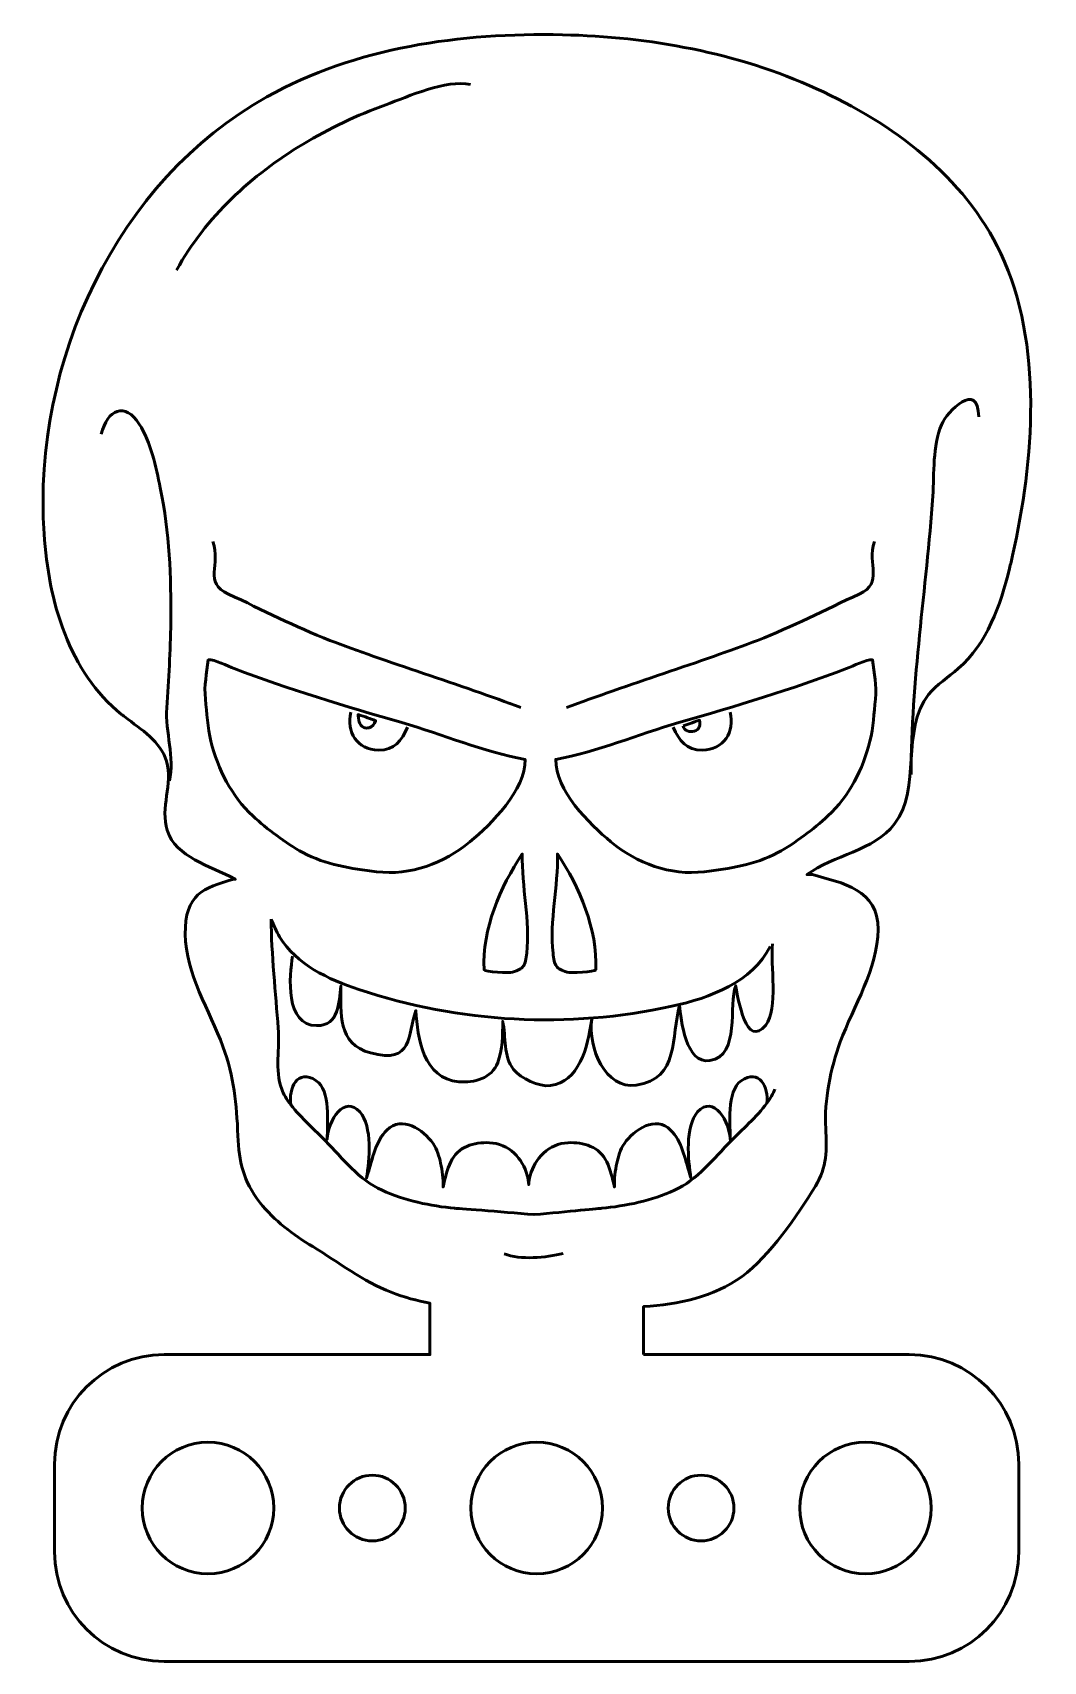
# Model space of a CAD drawing. Header units: centimetres. Extents: x -1.8 to 2.81, y -3.2 to 4.23.
import ezdxf

# ---------------------------------------------------------------- set-up
doc = ezdxf.new("R2010")
doc.units = ezdxf.units.CM
doc.header["$MEASUREMENT"] = 0
doc.layers.add('Layer 1', color=7, linetype='Continuous')

msp = doc.modelspace()

# ---------------------------------------------------------------- linework, layer by layer
at = {"layer": 'Layer 1', "lineweight": 53}
for points, knots in [([(0.98749, -1.8), (0.98749, -1.8), (0.98749, -1.58053), (0.98749, -1.58053), (0.98749, -1.58053), (1.14789, -1.57009), (1.30633, -1.53829), (1.4369, -1.44266), (1.4369, -1.44266), (1.56269, -1.35053), (1.68958, -1.16664), (1.77185, -1.03129), (1.77185, -1.03129), (1.8251, -0.9436), (1.8244, -0.86383), (1.81862, -0.76843), (1.81862, -0.76843), (1.81082, -0.63926), (1.84138, -0.49342), (1.88536, -0.37284), (1.88536, -0.37284), (1.9452, -0.20861), (2.05625, -0.0409), (2.05778, 0.14007), (2.05778, 0.14007), (2.05935, 0.32333), (1.89461, 0.35216), (1.75847, 0.3909), (1.75847, 0.3909), (1.75847, 0.3909), (1.73313, 0.3907), (1.73313, 0.3907), (1.73313, 0.3907), (1.85441, 0.48057), (2.03866, 0.49886), (2.13273, 0.62193), (2.13273, 0.62193), (2.25841, 0.78598), (2.15891, 1.0503), (2.28804, 1.21196), (2.28804, 1.21196), (2.32562, 1.25905), (2.37853, 1.29107), (2.42378, 1.33102), (2.42378, 1.33102), (2.55446, 1.44558), (2.61637, 1.61889), (2.6574, 1.78769), (2.6574, 1.78769), (2.66241, 1.80727), (2.66691, 1.82738), (2.6714, 1.84722), (2.6714, 1.84722), (2.76905, 2.28007), (2.81217, 2.81136), (2.61771, 3.2257), (2.61771, 3.2257), (2.45235, 3.57733), (2.12214, 3.82021), (1.7766, 3.97739), (1.7766, 3.97739), (1.41464, 4.14195), (1.01432, 4.21471), (0.61826, 4.22344), (0.61826, 4.22344), (0.15313, 4.2335), (-0.3255, 4.16709), (-0.73139, 3.93982), (-0.73139, 3.93982), (-1.41824, 3.55512), (-1.8003, 2.73093), (-1.74791, 1.94565), (-1.74791, 1.94565), (-1.72754, 1.63846), (-1.63466, 1.31409), (-1.39416, 1.122), (-1.39416, 1.122), (-1.38939, 1.11803), (-1.38464, 1.11433), (-1.37961, 1.11063), (-1.37961, 1.11063), (-1.30394, 1.05216), (-1.21583, 0.99843), (-1.1891, 0.90795), (-1.1891, 0.90795), (-1.15921, 0.80635), (-1.21901, 0.69363), (-1.18593, 0.59309), (-1.18593, 0.59309), (-1.14495, 0.46779), (-0.99541, 0.4349), (-0.87572, 0.36959), (-0.87572, 0.36959), (-0.87572, 0.36959), (-0.88392, 0.36952), (-0.88392, 0.36952), (-0.88392, 0.36952), (-1.02008, 0.33079), (-1.10543, 0.30195), (-1.10387, 0.1187), (-1.10387, 0.1187), (-1.10233, -0.06228), (-0.99129, -0.22999), (-0.93144, -0.39422), (-0.93144, -0.39422), (-0.88076, -0.53318), (-0.86927, -0.65534), (-0.86347, -0.80092), (-0.86347, -0.80092), (-0.85875, -0.9195), (-0.83865, -1.00798), (-0.76311, -1.10529), (-0.76311, -1.10529), (-0.69838, -1.18866), (-0.61106, -1.25278), (-0.52171, -1.30698), (-0.52171, -1.30698), (-0.40426, -1.37823), (-0.29186, -1.46584), (-0.16349, -1.51513), (-0.16349, -1.51513), (-0.10447, -1.53778), (-0.04589, -1.5541), (0.01249, -1.56574), (0.01249, -1.56574), (0.01249, -1.56574), (0.01249, -1.8), (0.01249, -1.8), (0.01249, -1.8), (0.01249, -1.8), (-1.2, -1.8), (-1.2, -1.8), (-1.2, -1.8), (-1.47614, -1.8), (-1.7, -2.02386), (-1.7, -2.3), (-1.7, -2.3), (-1.7, -2.3), (-1.7, -2.7), (-1.7, -2.7), (-1.7, -2.7), (-1.7, -2.97614), (-1.47614, -3.2), (-1.2, -3.2), (-1.2, -3.2), (-1.2, -3.2), (2.2, -3.2), (2.2, -3.2), (2.2, -3.2), (2.47614, -3.2), (2.7, -2.97614), (2.7, -2.7), (2.7, -2.7), (2.7, -2.7), (2.7, -2.3), (2.7, -2.3), (2.7, -2.3), (2.7, -2.02386), (2.47614, -1.8), (2.2, -1.8), (2.2, -1.8), (2.2, -1.8), (0.98749, -1.8), (0.98749, -1.8)], [0, 0, 0, 0, 0.0238095, 0.0238095, 0.0238095, 0.0238095, 0.047619, 0.047619, 0.047619, 0.047619, 0.0714286, 0.0714286, 0.0714286, 0.0714286, 0.0952381, 0.0952381, 0.0952381, 0.0952381, 0.1190476, 0.1190476, 0.1190476, 0.1190476, 0.1428571, 0.1428571, 0.1428571, 0.1428571, 0.1666667, 0.1666667, 0.1666667, 0.1666667, 0.1904762, 0.1904762, 0.1904762, 0.1904762, 0.2142857, 0.2142857, 0.2142857, 0.2142857, 0.2380952, 0.2380952, 0.2380952, 0.2380952, 0.2619048, 0.2619048, 0.2619048, 0.2619048, 0.2857143, 0.2857143, 0.2857143, 0.2857143, 0.3095238, 0.3095238, 0.3095238, 0.3095238, 0.3333333, 0.3333333, 0.3333333, 0.3333333, 0.3571429, 0.3571429, 0.3571429, 0.3571429, 0.3809524, 0.3809524, 0.3809524, 0.3809524, 0.4047619, 0.4047619, 0.4047619, 0.4047619, 0.4285714, 0.4285714, 0.4285714, 0.4285714, 0.452381, 0.452381, 0.452381, 0.452381, 0.4761905, 0.4761905, 0.4761905, 0.4761905, 0.5, 0.5, 0.5, 0.5, 0.5238095, 0.5238095, 0.5238095, 0.5238095, 0.547619, 0.547619, 0.547619, 0.547619, 0.5714286, 0.5714286, 0.5714286, 0.5714286, 0.5952381, 0.5952381, 0.5952381, 0.5952381, 0.6190476, 0.6190476, 0.6190476, 0.6190476, 0.6428571, 0.6428571, 0.6428571, 0.6428571, 0.6666667, 0.6666667, 0.6666667, 0.6666667, 0.6904762, 0.6904762, 0.6904762, 0.6904762, 0.7142857, 0.7142857, 0.7142857, 0.7142857, 0.7380952, 0.7380952, 0.7380952, 0.7380952, 0.7619048, 0.7619048, 0.7619048, 0.7619048, 0.7857143, 0.7857143, 0.7857143, 0.7857143, 0.8095238, 0.8095238, 0.8095238, 0.8095238, 0.8333333, 0.8333333, 0.8333333, 0.8333333, 0.8571429, 0.8571429, 0.8571429, 0.8571429, 0.8809524, 0.8809524, 0.8809524, 0.8809524, 0.9047619, 0.9047619, 0.9047619, 0.9047619, 0.9285714, 0.9285714, 0.9285714, 0.9285714, 0.952381, 0.952381, 0.952381, 0.952381, 1, 1, 1, 1]), ([(-1.3, -2.5), (-1.3, -2.33432), (-1.16568, -2.2), (-1, -2.2), (-1, -2.2), (-0.83432, -2.2), (-0.7, -2.33432), (-0.7, -2.5), (-0.7, -2.5), (-0.7, -2.66568), (-0.83432, -2.8), (-1, -2.8), (-1, -2.8), (-1.16568, -2.8), (-1.3, -2.66568), (-1.3, -2.5)], [0, 0, 0, 0, 0.2, 0.2, 0.2, 0.2, 0.4, 0.4, 0.4, 0.4, 0.6, 0.6, 0.6, 0.6, 1, 1, 1, 1]), ([(0.2, -2.5), (0.2, -2.33432), (0.33432, -2.2), (0.5, -2.2), (0.5, -2.2), (0.66568, -2.2), (0.8, -2.33432), (0.8, -2.5), (0.8, -2.5), (0.8, -2.66568), (0.66568, -2.8), (0.5, -2.8), (0.5, -2.8), (0.33432, -2.8), (0.2, -2.66568), (0.2, -2.5)], [0, 0, 0, 0, 0.2, 0.2, 0.2, 0.2, 0.4, 0.4, 0.4, 0.4, 0.6, 0.6, 0.6, 0.6, 1, 1, 1, 1]), ([(1.7, -2.5), (1.7, -2.33432), (1.83432, -2.2), (2, -2.2), (2, -2.2), (2.16568, -2.2), (2.3, -2.33432), (2.3, -2.5), (2.3, -2.5), (2.3, -2.66568), (2.16568, -2.8), (2, -2.8), (2, -2.8), (1.83432, -2.8), (1.7, -2.66568), (1.7, -2.5)], [0, 0, 0, 0, 0.2, 0.2, 0.2, 0.2, 0.4, 0.4, 0.4, 0.4, 0.6, 0.6, 0.6, 0.6, 1, 1, 1, 1]), ([(-0.4, -2.5), (-0.4, -2.41716), (-0.33284, -2.35), (-0.25, -2.35), (-0.25, -2.35), (-0.16716, -2.35), (-0.1, -2.41716), (-0.1, -2.5), (-0.1, -2.5), (-0.1, -2.58284), (-0.16716, -2.65), (-0.25, -2.65), (-0.25, -2.65), (-0.33284, -2.65), (-0.4, -2.58284), (-0.4, -2.5)], [0, 0, 0, 0, 0.2, 0.2, 0.2, 0.2, 0.4, 0.4, 0.4, 0.4, 0.6, 0.6, 0.6, 0.6, 1, 1, 1, 1]), ([(1.1, -2.5), (1.1, -2.41716), (1.16716, -2.35), (1.25, -2.35), (1.25, -2.35), (1.33284, -2.35), (1.4, -2.41716), (1.4, -2.5), (1.4, -2.5), (1.4, -2.58284), (1.33284, -2.65), (1.25, -2.65), (1.25, -2.65), (1.16716, -2.65), (1.1, -2.58284), (1.1, -2.5)], [0, 0, 0, 0, 0.2, 0.2, 0.2, 0.2, 0.4, 0.4, 0.4, 0.4, 0.6, 0.6, 0.6, 0.6, 1, 1, 1, 1])]:
    msp.add_open_spline(points, degree=3, knots=knots, dxfattribs=at)
at = {"layer": 'Layer 1', "color": 5, "lineweight": 53}
for points, knots in [([(-1.14306, 3.14985), (-1.01009, 3.39164), (-0.80007, 3.58335), (-0.56562, 3.7248), (-0.56562, 3.7248), (-0.44626, 3.79682), (-0.31945, 3.85645), (-0.18852, 3.9041), (-0.18852, 3.9041), (-0.08448, 3.94197), (0.08571, 4.02063), (0.19749, 3.99652)], [0, 0, 0, 0, 0.25, 0.25, 0.25, 0.25, 0.5, 0.5, 0.5, 0.5, 1, 1, 1, 1]), ([(2.20831, 0.84798), (2.20826, 1.27096), (2.27838, 1.69734), (2.30727, 2.11816), (2.30727, 2.11816), (2.31443, 2.2227), (2.3058, 2.34591), (2.34657, 2.44386), (2.34657, 2.44386), (2.37143, 2.50353), (2.51584, 2.64977), (2.517, 2.47959)], [0, 0, 0, 0, 0.25, 0.25, 0.25, 0.25, 0.5, 0.5, 0.5, 0.5, 1, 1, 1, 1]), ([(-1.17614, 0.81931), (-1.15096, 0.9238), (-1.19514, 1.04241), (-1.18805, 1.15172), (-1.18805, 1.15172), (-1.17957, 1.28228), (-1.17078, 1.41106), (-1.16958, 1.54203), (-1.16958, 1.54203), (-1.16768, 1.75461), (-1.1752, 1.94777), (-1.21765, 2.15613), (-1.21765, 2.15613), (-1.23703, 2.25121), (-1.26086, 2.36346), (-1.31343, 2.44685), (-1.31343, 2.44685), (-1.37752, 2.54853), (-1.45869, 2.51529), (-1.48703, 2.4002)], [0, 0, 0, 0, 0.1666667, 0.1666667, 0.1666667, 0.1666667, 0.3333333, 0.3333333, 0.3333333, 0.3333333, 0.5, 0.5, 0.5, 0.5, 0.6666667, 0.6666667, 0.6666667, 0.6666667, 1, 1, 1, 1]), ([(-0.9777, 1.91072), (-0.93963, 1.8041), (-1.02306, 1.72482), (-0.9068, 1.67109), (-0.9068, 1.67109), (-0.75247, 1.5997), (-0.60198, 1.52103), (-0.44374, 1.45982), (-0.44374, 1.45982), (-0.20322, 1.36682), (0.16566, 1.25249), (0.42787, 1.15286)], [0, 0, 0, 0, 0.25, 0.25, 0.25, 0.25, 0.5, 0.5, 0.5, 0.5, 1, 1, 1, 1]), ([(2.04181, 1.91072), (2.00375, 1.8041), (2.08716, 1.72482), (1.97091, 1.67109), (1.97091, 1.67109), (1.81658, 1.5997), (1.66607, 1.52103), (1.50786, 1.45982), (1.50786, 1.45982), (1.26734, 1.36682), (0.89844, 1.25249), (0.63624, 1.15286)], [0, 0, 0, 0, 0.25, 0.25, 0.25, 0.25, 0.5, 0.5, 0.5, 0.5, 1, 1, 1, 1]), ([(-0.11476, 1.08426), (0.07038, 1.03023), (0.25735, 0.95102), (0.4468, 0.91632), (0.4468, 0.91632), (0.45026, 0.77708), (0.29316, 0.62154), (0.19526, 0.54061), (0.19526, 0.54061), (0.07617, 0.44215), (-0.07522, 0.38472), (-0.23079, 0.40389), (-0.23079, 0.40389), (-0.34704, 0.4182), (-0.462, 0.43457), (-0.56694, 0.49167), (-0.56694, 0.49167), (-0.6462, 0.53481), (-0.73024, 0.59776), (-0.79542, 0.65864), (-0.79542, 0.65864), (-0.89256, 0.74934), (-0.95508, 0.87104), (-0.98658, 0.9992), (-0.98658, 0.9992), (-1.00236, 1.06334), (-1.00533, 1.12667), (-1.01193, 1.19191), (-1.01193, 1.19191), (-1.01841, 1.25608), (-1.0059, 1.30714), (-0.999, 1.37071), (-0.999, 1.37071), (-0.96984, 1.37352), (-0.90887, 1.3422), (-0.8798, 1.33102), (-0.8798, 1.33102), (-0.63069, 1.23516), (-0.37217, 1.15934), (-0.11476, 1.08426)], [0, 0, 0, 0, 0.0909091, 0.0909091, 0.0909091, 0.0909091, 0.1818182, 0.1818182, 0.1818182, 0.1818182, 0.2727273, 0.2727273, 0.2727273, 0.2727273, 0.3636364, 0.3636364, 0.3636364, 0.3636364, 0.4545455, 0.4545455, 0.4545455, 0.4545455, 0.5454545, 0.5454545, 0.5454545, 0.5454545, 0.6363636, 0.6363636, 0.6363636, 0.6363636, 0.7272727, 0.7272727, 0.7272727, 0.7272727, 0.8181818, 0.8181818, 0.8181818, 0.8181818, 1, 1, 1, 1]), ([(1.1485, 1.08426), (0.96335, 1.03023), (0.7764, 0.95102), (0.58695, 0.91632), (0.58695, 0.91632), (0.58348, 0.77709), (0.74058, 0.62156), (0.83849, 0.54061), (0.83849, 0.54061), (0.95758, 0.44217), (1.10897, 0.38474), (1.26454, 0.40389), (1.26454, 0.40389), (1.38079, 0.4182), (1.49574, 0.43457), (1.6007, 0.49167), (1.6007, 0.49167), (1.67994, 0.53481), (1.764, 0.59776), (1.82919, 0.65864), (1.82919, 0.65864), (1.92631, 0.74935), (1.98882, 0.87105), (2.02034, 0.9992), (2.02034, 0.9992), (2.0361, 1.06334), (2.0391, 1.12667), (2.04568, 1.19191), (2.04568, 1.19191), (2.05215, 1.25608), (2.03967, 1.30714), (2.03277, 1.37071), (2.03277, 1.37071), (2.00359, 1.37352), (1.94262, 1.34221), (1.91355, 1.33102), (1.91355, 1.33102), (1.66444, 1.23516), (1.40591, 1.15934), (1.1485, 1.08426)], [0, 0, 0, 0, 0.0909091, 0.0909091, 0.0909091, 0.0909091, 0.1818182, 0.1818182, 0.1818182, 0.1818182, 0.2727273, 0.2727273, 0.2727273, 0.2727273, 0.3636364, 0.3636364, 0.3636364, 0.3636364, 0.4545455, 0.4545455, 0.4545455, 0.4545455, 0.5454545, 0.5454545, 0.5454545, 0.5454545, 0.6363636, 0.6363636, 0.6363636, 0.6363636, 0.7272727, 0.7272727, 0.7272727, 0.7272727, 0.8181818, 0.8181818, 0.8181818, 0.8181818, 1, 1, 1, 1]), ([(-0.08932, 1.06309), (-0.1169, 1.00209), (-0.14922, 0.95799), (-0.22185, 0.95886), (-0.22185, 0.95886), (-0.31956, 0.96), (-0.37089, 1.04156), (-0.34836, 1.13271)], [0, 0, 0, 0, 0.3333333, 0.3333333, 0.3333333, 0.3333333, 1, 1, 1, 1]), ([(-0.26515, 1.06101), (-0.27277, 1.05885), (-0.2811, 1.05909), (-0.28938, 1.06248), (-0.28938, 1.06248), (-0.30024, 1.06695), (-0.3065, 1.07725), (-0.31044, 1.08782), (-0.31044, 1.08782), (-0.3114, 1.09038), (-0.31698, 1.12145), (-0.31527, 1.12097), (-0.31527, 1.12097), (-0.27912, 1.11095), (-0.26217, 1.10234), (-0.23493, 1.0928), (-0.23493, 1.0928), (-0.23919, 1.07737), (-0.25094, 1.06503), (-0.26515, 1.06101)], [0, 0, 0, 0, 0.1666667, 0.1666667, 0.1666667, 0.1666667, 0.3333333, 0.3333333, 0.3333333, 0.3333333, 0.5, 0.5, 0.5, 0.5, 0.6666667, 0.6666667, 0.6666667, 0.6666667, 1, 1, 1, 1]), ([(1.12305, 1.06309), (1.15065, 1.0021), (1.18297, 0.958), (1.2556, 0.95886), (1.2556, 0.95886), (1.3533, 0.96), (1.40464, 1.04157), (1.3821, 1.13271)], [0, 0, 0, 0, 0.3333333, 0.3333333, 0.3333333, 0.3333333, 1, 1, 1, 1]), ([(1.1677, 1.06998), (1.1715, 1.04685), (1.2001, 1.03938), (1.21894, 1.04524), (1.21894, 1.04524), (1.24289, 1.05264), (1.24752, 1.07233), (1.24297, 1.0954), (1.24297, 1.0954), (1.23284, 1.0941), (1.20426, 1.08225), (1.20426, 1.08225), (1.20426, 1.08225), (1.20426, 1.08225), (1.1677, 1.06998), (1.1677, 1.06998)], [0, 0, 0, 0, 0.2, 0.2, 0.2, 0.2, 0.4, 0.4, 0.4, 0.4, 0.6, 0.6, 0.6, 0.6, 1, 1, 1, 1]), ([(0.43887, -0.02725), (0.44872, -0.01365), (0.45137, 0.00495), (0.45443, 0.03243), (0.45443, 0.03243), (0.47073, 0.17793), (0.43072, 0.33789), (0.43411, 0.48556), (0.43411, 0.48556), (0.33302, 0.33417), (0.25059, 0.14116), (0.25978, -0.0432), (0.25978, -0.0432), (0.26034, -0.05429), (0.3776, -0.05787), (0.38995, -0.05451), (0.38995, -0.05451), (0.4156, -0.04755), (0.43009, -0.03939), (0.43887, -0.02725)], [0, 0, 0, 0, 0.1666667, 0.1666667, 0.1666667, 0.1666667, 0.3333333, 0.3333333, 0.3333333, 0.3333333, 0.5, 0.5, 0.5, 0.5, 0.6666667, 0.6666667, 0.6666667, 0.6666667, 1, 1, 1, 1]), ([(0.59001, -0.02725), (0.58017, -0.01365), (0.57753, 0.00495), (0.57447, 0.03243), (0.57447, 0.03243), (0.55816, 0.17793), (0.59817, 0.33789), (0.59478, 0.48556), (0.59478, 0.48556), (0.69588, 0.33417), (0.7783, 0.14116), (0.76911, -0.0432), (0.76911, -0.0432), (0.76856, -0.05429), (0.6513, -0.05787), (0.63894, -0.05451), (0.63894, -0.05451), (0.6133, -0.04755), (0.5988, -0.03939), (0.59001, -0.02725)], [0, 0, 0, 0, 0.1666667, 0.1666667, 0.1666667, 0.1666667, 0.3333333, 0.3333333, 0.3333333, 0.3333333, 0.5, 0.5, 0.5, 0.5, 0.6666667, 0.6666667, 0.6666667, 0.6666667, 1, 1, 1, 1]), ([(1.58661, -0.58827), (1.57923, -0.60891), (1.56626, -0.6306), (1.55037, -0.65203), (1.55037, -0.65203), (1.55859, -0.57927), (1.51626, -0.49329), (1.43316, -0.54963), (1.43316, -0.54963), (1.36545, -0.59568), (1.38342, -0.75681), (1.38369, -0.82639), (1.38369, -0.82639), (1.38342, -0.73563), (1.30591, -0.61101), (1.23421, -0.69251), (1.23421, -0.69251), (1.1768, -0.75813), (1.18948, -0.91397), (1.20403, -0.99334), (1.20403, -0.99334), (1.20165, -0.98673), (1.19954, -0.98011), (1.19742, -0.97324), (1.19742, -0.97324), (1.1768, -0.90629), (1.16223, -0.82639), (1.11117, -0.77506), (1.11117, -0.77506), (1.04316, -0.7068), (0.94449, -0.77241), (0.90004, -0.83697), (0.90004, -0.83697), (0.88072, -0.86449), (0.87304, -0.89412), (0.86562, -0.92613), (0.86562, -0.92613), (0.85795, -0.95895), (0.8532, -0.99784), (0.85452, -1.03541), (0.85452, -1.03541), (0.84607, -0.9944), (0.83601, -0.95603), (0.8196, -0.92032), (0.8196, -0.92032), (0.78786, -0.85126), (0.71351, -0.82956), (0.64287, -0.83274), (0.64287, -0.83274), (0.60079, -0.8346), (0.56111, -0.85206), (0.53068, -0.88064), (0.53068, -0.88064), (0.50132, -0.90841), (0.48147, -0.94333), (0.47036, -0.98196), (0.47036, -0.98196), (0.46638, -0.99625), (0.46428, -1.01001), (0.46347, -1.02377), (0.46347, -1.02377), (0.46242, -1.00869), (0.46057, -0.9944), (0.45686, -0.98196), (0.45686, -0.98196), (0.44601, -0.94333), (0.42591, -0.90841), (0.3968, -0.88064), (0.3968, -0.88064), (0.36638, -0.85206), (0.32642, -0.8346), (0.28462, -0.83274), (0.28462, -0.83274), (0.21397, -0.82956), (0.13936, -0.85126), (0.10762, -0.92032), (0.10762, -0.92032), (0.09121, -0.95603), (0.08116, -0.9944), (0.07269, -1.03541), (0.07269, -1.03541), (0.07401, -0.99758), (0.06925, -0.95895), (0.06158, -0.92613), (0.06158, -0.92613), (0.05417, -0.89412), (0.0465, -0.86449), (0.02745, -0.83697), (0.02745, -0.83697), (-0.01727, -0.77241), (-0.1157, -0.7068), (-0.18369, -0.77506), (-0.18369, -0.77506), (-0.23502, -0.82639), (-0.24957, -0.90629), (-0.26994, -0.97324), (-0.26994, -0.97324), (-0.27206, -0.98011), (-0.27418, -0.98673), (-0.27656, -0.99334), (-0.27656, -0.99334), (-0.26201, -0.91397), (-0.24931, -0.75813), (-0.30699, -0.69251), (-0.30699, -0.69251), (-0.37658, -0.61366), (-0.45118, -0.72797), (-0.45621, -0.81765), (-0.45621, -0.81765), (-0.45462, -0.74384), (-0.44088, -0.59382), (-0.50596, -0.54963), (-0.50596, -0.54963), (-0.59168, -0.49143), (-0.63427, -0.58561), (-0.62184, -0.65943), (-0.62184, -0.65943), (-0.64063, -0.63537), (-0.65545, -0.61128), (-0.66366, -0.58827), (-0.66366, -0.58827), (-0.69513, -0.50043), (-0.67212, -0.40094), (-0.67926, -0.3102), (-0.67926, -0.3102), (-0.69117, -0.15409), (-0.71021, 0.03139), (-0.71233, 0.18749)], [0, 0, 0, 0, 0.030303, 0.030303, 0.030303, 0.030303, 0.0606061, 0.0606061, 0.0606061, 0.0606061, 0.0909091, 0.0909091, 0.0909091, 0.0909091, 0.1212121, 0.1212121, 0.1212121, 0.1212121, 0.1515152, 0.1515152, 0.1515152, 0.1515152, 0.1818182, 0.1818182, 0.1818182, 0.1818182, 0.2121212, 0.2121212, 0.2121212, 0.2121212, 0.2424242, 0.2424242, 0.2424242, 0.2424242, 0.2727273, 0.2727273, 0.2727273, 0.2727273, 0.3030303, 0.3030303, 0.3030303, 0.3030303, 0.3333333, 0.3333333, 0.3333333, 0.3333333, 0.3636364, 0.3636364, 0.3636364, 0.3636364, 0.3939394, 0.3939394, 0.3939394, 0.3939394, 0.4242424, 0.4242424, 0.4242424, 0.4242424, 0.4545455, 0.4545455, 0.4545455, 0.4545455, 0.4848485, 0.4848485, 0.4848485, 0.4848485, 0.5151515, 0.5151515, 0.5151515, 0.5151515, 0.5454545, 0.5454545, 0.5454545, 0.5454545, 0.5757576, 0.5757576, 0.5757576, 0.5757576, 0.6060606, 0.6060606, 0.6060606, 0.6060606, 0.6363636, 0.6363636, 0.6363636, 0.6363636, 0.6666667, 0.6666667, 0.6666667, 0.6666667, 0.6969697, 0.6969697, 0.6969697, 0.6969697, 0.7272727, 0.7272727, 0.7272727, 0.7272727, 0.7575758, 0.7575758, 0.7575758, 0.7575758, 0.7878788, 0.7878788, 0.7878788, 0.7878788, 0.8181818, 0.8181818, 0.8181818, 0.8181818, 0.8484848, 0.8484848, 0.8484848, 0.8484848, 0.8787879, 0.8787879, 0.8787879, 0.8787879, 0.9090909, 0.9090909, 0.9090909, 0.9090909, 0.9393939, 0.9393939, 0.9393939, 0.9393939, 1, 1, 1, 1]), ([(1.56494, 0.06313), (1.48451, -0.09931), (1.29345, -0.17129), (1.11621, -0.21018), (1.11621, -0.21018), (0.64524, -0.31363), (0.14625, -0.2869), (-0.31096, -0.13371), (-0.31096, -0.13371), (-0.45145, -0.08661), (-0.59724, -0.02021), (-0.67317, 0.10706), (-0.67317, 0.10706), (-0.68825, 0.13245), (-0.70016, 0.15944), (-0.71233, 0.18643)], [0, 0, 0, 0, 0.2, 0.2, 0.2, 0.2, 0.4, 0.4, 0.4, 0.4, 0.6, 0.6, 0.6, 0.6, 1, 1, 1, 1]), ([(-0.6139, 0.01895), (-0.62901, -0.07005), (-0.64866, -0.29958), (-0.50342, -0.29861), (-0.50342, -0.29861), (-0.40181, -0.2979), (-0.40248, -0.19311), (-0.39345, -0.11742), (-0.39345, -0.11742), (-0.3933, -0.24069), (-0.40978, -0.38253), (-0.25836, -0.42317), (-0.25836, -0.42317), (-0.06105, -0.47616), (-0.09084, -0.33921), (-0.05093, -0.22962), (-0.05093, -0.22962), (-0.04557, -0.35589), (-0.0156, -0.54042), (0.14458, -0.55469), (0.14458, -0.55469), (0.21403, -0.56089), (0.29584, -0.53887), (0.32238, -0.46698), (0.32238, -0.46698), (0.34325, -0.41052), (0.34555, -0.3389), (0.34505, -0.27915), (0.34505, -0.27915), (0.36009, -0.34755), (0.34716, -0.4401), (0.39429, -0.49801), (0.39429, -0.49801), (0.42868, -0.54027), (0.50928, -0.57892), (0.56342, -0.57207), (0.56342, -0.57207), (0.69033, -0.55602), (0.73338, -0.40141), (0.75114, -0.26915), (0.75114, -0.26915), (0.73338, -0.40141), (0.81384, -0.58959), (0.95397, -0.57016), (0.95397, -0.57016), (1.15266, -0.54262), (1.11249, -0.34668), (1.15215, -0.20451), (1.15215, -0.20451), (1.1576, -0.2709), (1.18013, -0.47634), (1.29064, -0.45827), (1.29064, -0.45827), (1.43068, -0.43539), (1.37402, -0.20007), (1.4082, -0.11633), (1.4082, -0.11633), (1.4181, -0.17586), (1.45686, -0.40704), (1.54509, -0.29586), (1.54509, -0.29586), (1.60233, -0.22373), (1.56672, -0.01706), (1.57527, 0.07517)], [0, 0, 0, 0, 0.0588235, 0.0588235, 0.0588235, 0.0588235, 0.1176471, 0.1176471, 0.1176471, 0.1176471, 0.1764706, 0.1764706, 0.1764706, 0.1764706, 0.2352941, 0.2352941, 0.2352941, 0.2352941, 0.2941176, 0.2941176, 0.2941176, 0.2941176, 0.3529412, 0.3529412, 0.3529412, 0.3529412, 0.4117647, 0.4117647, 0.4117647, 0.4117647, 0.4705882, 0.4705882, 0.4705882, 0.4705882, 0.5294118, 0.5294118, 0.5294118, 0.5294118, 0.5882353, 0.5882353, 0.5882353, 0.5882353, 0.6470588, 0.6470588, 0.6470588, 0.6470588, 0.7058824, 0.7058824, 0.7058824, 0.7058824, 0.7647059, 0.7647059, 0.7647059, 0.7647059, 0.8235294, 0.8235294, 0.8235294, 0.8235294, 0.8823529, 0.8823529, 0.8823529, 0.8823529, 1, 1, 1, 1]), ([(1.43316, -0.54963), (1.36545, -0.59568), (1.38342, -0.75681), (1.38369, -0.82639), (1.38369, -0.82639), (1.38342, -0.73563), (1.30591, -0.61101), (1.23421, -0.69251), (1.23421, -0.69251), (1.1768, -0.75813), (1.18948, -0.91397), (1.20403, -0.99334), (1.20403, -0.99334), (1.20165, -0.98673), (1.19954, -0.98011), (1.19742, -0.97324), (1.19742, -0.97324), (1.1768, -0.90629), (1.16225, -0.82639), (1.11117, -0.77506), (1.11117, -0.77506), (1.04319, -0.7068), (0.94449, -0.77241), (0.90004, -0.83697), (0.90004, -0.83697), (0.88072, -0.86449), (0.87304, -0.89412), (0.86562, -0.92613), (0.86562, -0.92613), (0.85798, -0.95895), (0.8532, -0.99784), (0.85452, -1.03541), (0.85452, -1.03541), (0.84607, -0.9944), (0.83601, -0.95603), (0.8196, -0.92032), (0.8196, -0.92032), (0.78786, -0.85126), (0.71351, -0.82956), (0.64287, -0.83274), (0.64287, -0.83274), (0.60079, -0.8346), (0.56111, -0.85206), (0.53068, -0.88064), (0.53068, -0.88064), (0.50132, -0.90841), (0.48147, -0.94333), (0.47036, -0.98196), (0.47036, -0.98196), (0.4664, -0.99625), (0.46428, -1.01001), (0.46347, -1.02377), (0.46347, -1.02377), (0.46242, -1.00869), (0.46057, -0.9944), (0.45686, -0.98196), (0.45686, -0.98196), (0.44602, -0.94333), (0.42591, -0.90841), (0.3968, -0.88064), (0.3968, -0.88064), (0.36638, -0.85206), (0.32643, -0.8346), (0.28462, -0.83274), (0.28462, -0.83274), (0.21398, -0.82956), (0.13936, -0.85126), (0.10762, -0.92032), (0.10762, -0.92032), (0.09121, -0.95603), (0.08116, -0.9944), (0.07269, -1.03541), (0.07269, -1.03541), (0.07401, -0.99758), (0.06925, -0.95895), (0.06158, -0.92613), (0.06158, -0.92613), (0.05417, -0.89412), (0.0465, -0.86449), (0.02745, -0.83697), (0.02745, -0.83697), (-0.01727, -0.77241), (-0.11568, -0.7068), (-0.18369, -0.77506), (-0.18369, -0.77506), (-0.23502, -0.82639), (-0.24957, -0.90629), (-0.26994, -0.97324), (-0.26994, -0.97324), (-0.27206, -0.98011), (-0.27418, -0.98673), (-0.27656, -0.99334), (-0.27656, -0.99334), (-0.26201, -0.91397), (-0.24931, -0.75813), (-0.30698, -0.69251), (-0.30698, -0.69251), (-0.37658, -0.61366), (-0.45118, -0.72797), (-0.45621, -0.81765), (-0.45621, -0.81765), (-0.45462, -0.74384), (-0.44086, -0.59382), (-0.50595, -0.54963), (-0.50595, -0.54963), (-0.59168, -0.49143), (-0.63427, -0.58561), (-0.62184, -0.65943), (-0.62184, -0.65943), (-0.5758, -0.71976), (-0.50728, -0.77955), (-0.46441, -0.82401), (-0.46441, -0.82401), (-0.38478, -0.90629), (-0.31043, -1.00155), (-0.20538, -1.04997), (-0.20538, -1.04997), (-0.10538, -1.09627), (0.01713, -1.12193), (0.12693, -1.13225), (0.12693, -1.13225), (0.12693, -1.13225), (0.33383, -1.1468), (0.48783, -1.16109), (0.48783, -1.16109), (0.64181, -1.1468), (0.79579, -1.13225), (0.79579, -1.13225), (0.79579, -1.13225), (0.9056, -1.12193), (1.0281, -1.09627), (1.12838, -1.04997), (1.12838, -1.04997), (1.23315, -1.00155), (1.30749, -0.90629), (1.38714, -0.82401), (1.38714, -0.82401), (1.43211, -0.77771), (1.50435, -0.71474), (1.55039, -0.65203), (1.55039, -0.65203), (1.55859, -0.57927), (1.51626, -0.49329), (1.43316, -0.54963)], [0, 0, 0, 0, 0.027027, 0.027027, 0.027027, 0.027027, 0.0540541, 0.0540541, 0.0540541, 0.0540541, 0.0810811, 0.0810811, 0.0810811, 0.0810811, 0.1081081, 0.1081081, 0.1081081, 0.1081081, 0.1351351, 0.1351351, 0.1351351, 0.1351351, 0.1621622, 0.1621622, 0.1621622, 0.1621622, 0.1891892, 0.1891892, 0.1891892, 0.1891892, 0.2162162, 0.2162162, 0.2162162, 0.2162162, 0.2432432, 0.2432432, 0.2432432, 0.2432432, 0.2702703, 0.2702703, 0.2702703, 0.2702703, 0.2972973, 0.2972973, 0.2972973, 0.2972973, 0.3243243, 0.3243243, 0.3243243, 0.3243243, 0.3513514, 0.3513514, 0.3513514, 0.3513514, 0.3783784, 0.3783784, 0.3783784, 0.3783784, 0.4054054, 0.4054054, 0.4054054, 0.4054054, 0.4324324, 0.4324324, 0.4324324, 0.4324324, 0.4594595, 0.4594595, 0.4594595, 0.4594595, 0.4864865, 0.4864865, 0.4864865, 0.4864865, 0.5135135, 0.5135135, 0.5135135, 0.5135135, 0.5405405, 0.5405405, 0.5405405, 0.5405405, 0.5675676, 0.5675676, 0.5675676, 0.5675676, 0.5945946, 0.5945946, 0.5945946, 0.5945946, 0.6216216, 0.6216216, 0.6216216, 0.6216216, 0.6486486, 0.6486486, 0.6486486, 0.6486486, 0.6756757, 0.6756757, 0.6756757, 0.6756757, 0.7027027, 0.7027027, 0.7027027, 0.7027027, 0.7297297, 0.7297297, 0.7297297, 0.7297297, 0.7567568, 0.7567568, 0.7567568, 0.7567568, 0.7837838, 0.7837838, 0.7837838, 0.7837838, 0.8108108, 0.8108108, 0.8108108, 0.8108108, 0.8378378, 0.8378378, 0.8378378, 0.8378378, 0.8648649, 0.8648649, 0.8648649, 0.8648649, 0.8918919, 0.8918919, 0.8918919, 0.8918919, 0.9189189, 0.9189189, 0.9189189, 0.9189189, 0.9459459, 0.9459459, 0.9459459, 0.9459459, 1, 1, 1, 1])]:
    msp.add_open_spline(points, degree=3, knots=knots, dxfattribs=at)
msp.add_open_spline([(0.35183, -1.34035), (0.42501, -1.36823), (0.54225, -1.35816), (0.6207, -1.33828)], degree=3, dxfattribs=at)

doc.saveas('drawing.dxf')
